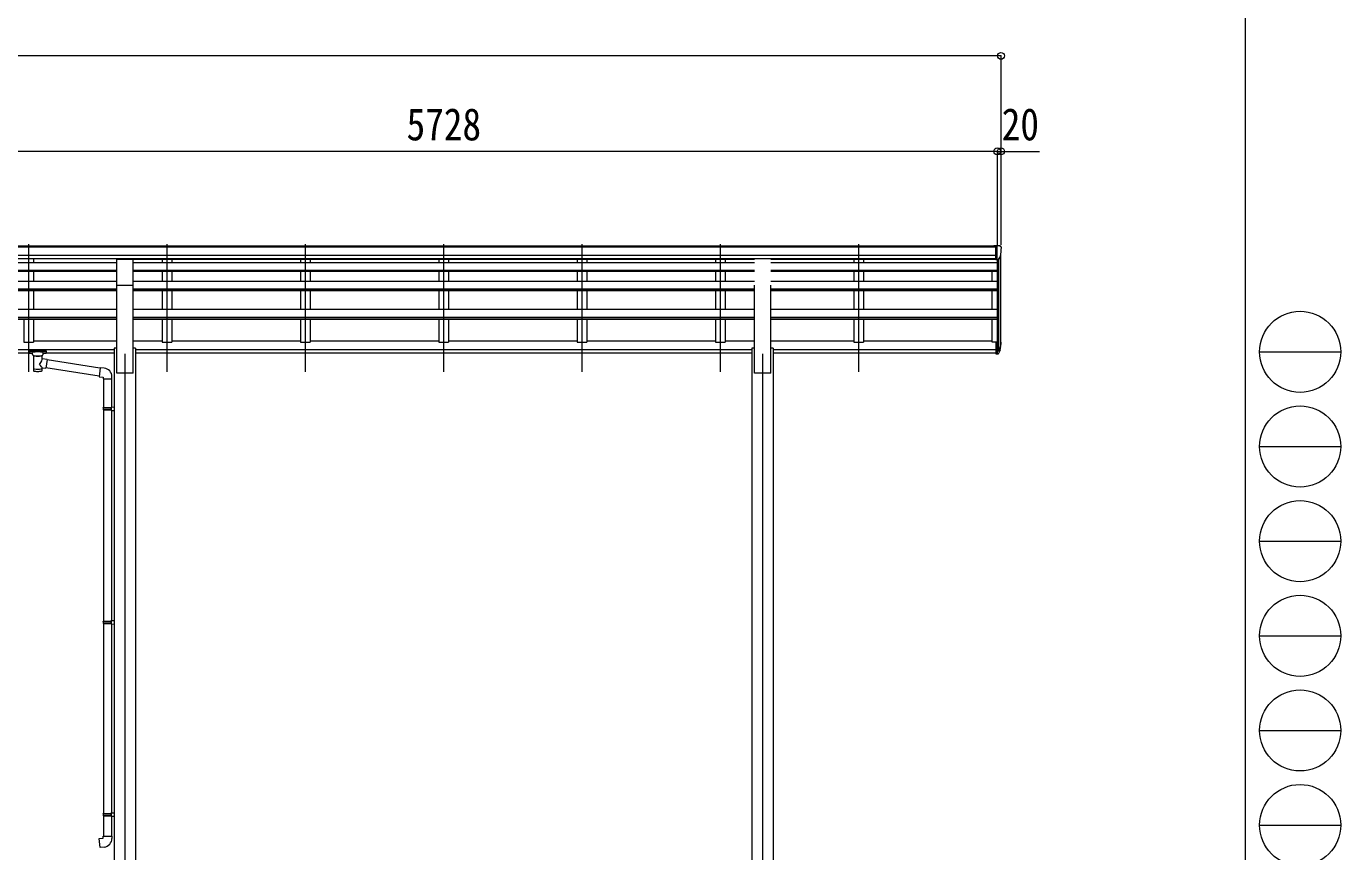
# Model space of a CAD drawing. Units: millimetres at full size. Extents: x -9783 to 9892, y -6828 to 6752.
# Drawn here: x 3089 to 9892, y -3851 to 422 of the extents above; entities that cross this region are included whole.
import ezdxf
from ezdxf.enums import TextEntityAlignment as Align

# ---------------------------------------------------------------- set-up
doc = ezdxf.new("R2010")
doc.units = ezdxf.units.MM
doc.header["$LTSCALE"] = 35
doc.header["$PDMODE"] = 32
doc.header["$PDSIZE"] = 35
for name, color, linetype, lineweight in [('0-1_本体', 4, 'Continuous', 9), ('0-2_部品', 7, 'Continuous', 9), ('0-8_PARTS2', 2, 'Continuous', 9), ('0-A_寸法', 6, 'Continuous', 9), ('F-0_240', 7, 'Continuous', 9)]:
    doc.layers.add(name, color=color, linetype=linetype, lineweight=lineweight)
doc.styles.add('ＭＳ ゴシック', font='')
doc.styles.get('ＭＳ ゴシック').set_extended_font_data('MS Gothic')

msp = doc.modelspace()

# ---------------------------------------------------------------- linework, layer by layer
at = {"layer": '0-1_本体'}
for p, q in [((8107.12, -720.52), (2392.12, -720.52)), ((8107.12, -715.17), (2402.12, -715.17)), ((2385.62, -799.94), (3557.12, -799.94)), ((8107.12, -764.04), (2392.12, -764.04)), ((8107.12, -781.71), (2392.12, -781.71)), ((3126.62, -781.71), (3126.62, -800.35)), ((6857.12, -784.2), (3642.12, -784.2)), ((3642.12, -799.94), (6857.12, -799.94)), ((3792.62, -784.2), (3792.62, -799.94)), ((3842.62, -784.2), (3842.62, -799.94)), ((4508.62, -784.08), (4508.62, -800.36)), ((4558.62, -784.08), (4558.62, -800.35)), ((5224.62, -784.08), (5224.62, -800.36)), ((5274.62, -784.08), (5274.62, -800.35)), ((5940.62, -784.08), (5940.62, -800.36)), ((5990.62, -784.08), (5990.62, -800.35)), ((6656.62, -784.08), (6656.62, -800.36)), ((6706.62, -784.08), (6706.62, -800.35)), ((6942.12, -784.08), (8107.12, -784.08)), ((6942.12, -799.94), (8113.62, -799.94)), ((7372.62, -784.08), (7372.62, -800.36)), ((7422.62, -784.08), (7422.62, -800.35)), ((8113.62, -785.55), (8113.62, -1212.15)), ((8119.62, -786.07), (8119.62, -1256.58)), ((8129.34, -770.72), (8129.34, -1238.58)), ((8133.62, -1214.32), (8133.62, -751.92)), ((3557.12, -841.64), (2385.62, -841.64)), ((3557.12, -843.33), (2385.62, -843.33)), ((3557.12, -847.74), (2385.62, -847.74)), ((3126.62, -847.75), (3126.62, -853.52)), ((3126.62, -847.75), (3126.62, -898.73)), ((6857.12, -841.64), (3642.12, -841.64)), ((6857.12, -843.33), (3642.12, -843.33)), ((6857.12, -847.74), (3642.12, -847.74)), ((3792.62, -847.74), (3792.62, -898.73)), ((3792.62, -848.15), (3792.62, -853.92)), ((3842.62, -847.74), (3842.62, -898.73)), ((3842.62, -848.15), (3842.62, -853.92)), ((4508.62, -847.74), (4508.62, -898.73)), ((4508.62, -848.15), (4508.62, -853.92)), ((4558.62, -847.74), (4558.62, -898.73)), ((4558.62, -848.15), (4558.62, -853.92)), ((5224.62, -847.74), (5224.62, -898.73)), ((5224.62, -848.15), (5224.62, -853.92)), ((5274.62, -847.74), (5274.62, -898.73)), ((5274.62, -848.15), (5274.62, -853.92)), ((5940.62, -847.74), (5940.62, -898.73)), ((5940.62, -848.15), (5940.62, -853.92)), ((5990.62, -847.74), (5990.62, -898.73)), ((5990.62, -848.15), (5990.62, -853.92)), ((6656.62, -847.74), (6656.62, -898.73)), ((6656.62, -848.15), (6656.62, -853.92)), ((6706.62, -847.74), (6706.62, -853.51)), ((6706.62, -847.74), (6706.62, -898.71)), ((8113.62, -841.64), (6942.12, -841.64)), ((8113.62, -843.33), (6942.12, -843.33)), ((8113.62, -847.74), (6942.12, -847.74)), ((7372.62, -847.74), (7372.62, -853.51)), ((7372.62, -847.74), (7372.62, -898.71)), ((7422.62, -847.74), (7422.62, -853.51)), ((7422.62, -847.74), (7422.62, -898.71)), ((8088.62, -898.71), (8088.62, -847.74)), ((3557.12, -898.73), (2385.62, -898.73)), ((3557.12, -939.38), (2385.62, -939.38)), ((3557.12, -941.06), (2385.62, -941.06)), ((3557.12, -947.78), (2385.62, -947.78)), ((3126.62, -947.78), (3126.62, -1044.46)), ((3557.12, -1373.58), (3557.12, -917.95)), ((6857.12, -898.73), (3642.12, -898.73)), ((3642.12, -1373.58), (3642.12, -917.95)), ((6857.12, -939.38), (3642.12, -939.38)), ((6857.12, -941.06), (3642.12, -941.06)), ((6857.12, -947.78), (3642.12, -947.78)), ((3792.62, -948.18), (3792.62, -1044.46)), ((3842.62, -948.18), (3842.62, -1044.46)), ((4508.62, -948.18), (4508.62, -1044.46)), ((4558.62, -948.18), (4558.62, -1044.46)), ((5224.62, -948.18), (5224.62, -1044.46)), ((5274.62, -948.18), (5274.62, -1044.46)), ((5940.62, -948.18), (5940.62, -1044.46)), ((5990.62, -948.18), (5990.62, -1044.46)), ((6656.62, -947.77), (6656.62, -1044.46)), ((6706.62, -947.77), (6706.62, -1044.46)), ((6857.12, -1373.58), (6857.12, -917.95)), ((8113.62, -898.73), (6942.12, -898.73)), ((6942.12, -1373.58), (6942.12, -917.95)), ((8113.62, -939.38), (6942.12, -939.38)), ((8113.62, -941.06), (6942.12, -941.06)), ((8113.62, -947.78), (6942.12, -947.78)), ((7372.62, -947.77), (7372.62, -1044.46)), ((7422.62, -947.77), (7422.62, -1044.46)), ((8088.62, -1044.46), (8088.62, -947.77)), ((3557.12, -1044.46), (2385.62, -1044.46)), ((2385.62, -1083.92), (3557.12, -1083.92)), ((2385.62, -1085.6), (3557.12, -1085.6)), ((6857.12, -1044.46), (3642.12, -1044.46)), ((3642.12, -1083.92), (6857.12, -1083.92)), ((3642.12, -1085.6), (6857.12, -1085.6)), ((8113.62, -1044.46), (6942.12, -1044.46)), ((6942.12, -1083.92), (8113.62, -1083.92)), ((6942.12, -1085.6), (8113.62, -1085.6)), ((2385.62, -1094.65), (3557.12, -1094.65)), ((3126.62, -1094.65), (3126.62, -1212.98)), ((3642.12, -1094.65), (6857.12, -1094.65)), ((3842.62, -1094.65), (3842.62, -1212.98)), ((4558.62, -1094.65), (4558.62, -1212.98)), ((5274.62, -1094.65), (5274.62, -1212.98)), ((5990.62, -1094.65), (5990.62, -1212.98)), ((6706.62, -1094.65), (6706.62, -1212.98)), ((6942.12, -1094.65), (8113.62, -1094.65)), ((7422.62, -1094.65), (7422.62, -1212.98)), ((8088.62, -1212.98), (8088.62, -1095.06)), ((3557.12, -1207.76), (3126.62, -1207.76)), ((3792.62, -1207.76), (3642.12, -1207.76)), ((4508.62, -1207.76), (3842.62, -1207.76)), ((5224.62, -1207.76), (4558.62, -1207.76)), ((5940.62, -1207.76), (5274.62, -1207.76)), ((6656.62, -1207.76), (5990.62, -1207.76)), ((6857.12, -1207.76), (6706.62, -1207.76)), ((7372.62, -1207.76), (6942.12, -1207.76)), ((8088.62, -1207.76), (7422.62, -1207.76)), ((8107.12, -1212.98), (8088.62, -1212.98)), ((3544.62, -1252.07), (2392.12, -1252.07)), ((3544.62, -1253.45), (2392.12, -1253.45)), ((3121.62, -1270.63), (2392.12, -1270.63)), ((3544.62, -1270.63), (3175.62, -1270.63)), ((3557.12, -1243.58), (3544.62, -1243.58)), ((3544.62, -1243.58), (3544.62, -4423.58)), ((3654.62, -1243.58), (3642.12, -1243.58)), ((3654.62, -1243.58), (3654.62, -4423.58)), ((6844.62, -1252.07), (3654.62, -1252.07)), ((6844.62, -1253.45), (3654.62, -1253.45)), ((6844.62, -1270.63), (3654.62, -1270.63)), ((6857.12, -1243.58), (6844.62, -1243.58)), ((6844.62, -1243.58), (6844.62, -4423.58)), ((6954.62, -1243.58), (6942.12, -1243.58)), ((6954.62, -1243.58), (6954.62, -4423.58)), ((8107.12, -1252.07), (6954.62, -1252.07)), ((8107.12, -1253.45), (6954.62, -1253.45)), ((8107.12, -1270.63), (6954.62, -1270.63)), ((3642.12, -1373.58), (3557.12, -1373.58)), ((6942.12, -1373.58), (6857.12, -1373.58))]:
    msp.add_line(p, q, dxfattribs=at)
for points in [[(3076.62, -1094.65), (3076.62, -1212.98), (3126.62, -1212.98)], [(3792.62, -1094.65), (3792.62, -1212.98), (3842.62, -1212.98)], [(4508.62, -1094.65), (4508.62, -1212.98), (4558.62, -1212.98)], [(5224.62, -1094.65), (5224.62, -1212.98), (5274.62, -1212.98)], [(5940.62, -1094.65), (5940.62, -1212.98), (5990.62, -1212.98)], [(6656.62, -1094.65), (6656.62, -1212.98), (6706.62, -1212.98)], [(7372.62, -1094.65), (7372.62, -1212.98), (7422.62, -1212.98)]]:
    msp.add_lwpolyline(points, dxfattribs=at)
at = {"layer": '0-2_部品'}
for p, q in [((8107.12, -713.57), (8097.12, -713.66)), ((8097.12, -715.18), (8097.12, -713.66)), ((8107.12, -785.56), (8107.12, -713.57)), ((8125.62, -713.57), (8107.12, -713.57)), ((8113.62, -786.56), (8113.62, -713.57)), ((8125.62, -713.57), (8127.96, -713.71)), ((8128.71, -714.14), (8132.78, -719.95)), ((8135.62, -722.94), (8135.62, -723.57)), ((3557.12, -783.81), (3642.12, -783.81)), ((3557.12, -917.96), (3557.12, -783.81)), ((3642.12, -917.96), (3642.12, -783.81)), ((8107.12, -785.56), (8113.62, -785.56)), ((8113.62, -786.56), (8118.83, -786.24)), ((8121.25, -784.74), (8130.52, -768.68)), ((3557.12, -917.96), (3642.12, -917.96)), ((8107.12, -1212.16), (8107.12, -1273.22)), ((8107.12, -1212.16), (8113.62, -1212.16)), ((8113.62, -1212.16), (8113.62, -1274.04)), ((3105.12, -1258.93), (3105.12, -1269.69)), ((3105.12, -1259.13), (3105.12, -1260.67)), ((3107.12, -1258.27), (3190.12, -1258.27)), ((3107.12, -1260.45), (3190.12, -1260.45)), ((3107.12, -1270.36), (3121.62, -1270.36)), ((3121.62, -1277.17), (3121.62, -1266.89)), ((3125.72, -1281.67), (3125.71, -1361.96)), ((3171.52, -1299.24), (3171.52, -1281.65)), ((3175.62, -1277.17), (3175.62, -1266.89)), ((3175.62, -1270.36), (3190.12, -1270.36)), ((3192.12, -1258.93), (3192.12, -1269.69)), ((8107.12, -1250.47), (8113.62, -1250.47)), ((8107.12, -1255.87), (8113.62, -1255.87)), ((8107.12, -1273.22), (8113.62, -1273.22)), ((8113.62, -1256.87), (8118.76, -1256.87)), ((8113.62, -1258.87), (8118.47, -1258.87)), ((8113.62, -1274.04), (8118.47, -1274.04)), ((8120.06, -1256.12), (8129.81, -1237.7)), ((8131.23, -1238.2), (8121.07, -1257.37)), ((8128.65, -1255.05), (8121.07, -1272.54)), ((3196.75, -1303.15), (3171.52, -1299.23)), ((3171.54, -1361.96), (3171.52, -1345.33)), ((3171.52, -1345.58), (3189.72, -1348.4)), ((3196.75, -1303.15), (3189.72, -1348.4)), ((3466.89, -1389.62), (3189.99, -1346.66)), ((3470.56, -1347.69), (3196.43, -1305.16)), ((3491.55, -1347.81), (3470.71, -1345.99)), ((3486.62, -1403.55), (3532.62, -1403.55)), ((3488.62, -1403.55), (3488.62, -1551.51)), ((3530.62, -1403.55), (3530.62, -1548.95)), ((3532.62, -1403.55), (3532.62, -1392.64)), ((3486.62, -1553.51), (3487.62, -1551.51)), ((3486.62, -1553.51), (3530.62, -1553.51)), ((3486.62, -1553.51), (3486.62, -1561.51)), ((3486.62, -1561.51), (3530.62, -1561.51)), ((3486.62, -1561.51), (3487.62, -1563.51)), ((3487.62, -1551.51), (3530.62, -1551.51)), ((3487.62, -1563.51), (3530.62, -1563.51)), ((3488.62, -1563.51), (3488.62, -2657.29)), ((3526.15, -1553.51), (3525.72, -1551.51)), ((3528.62, -1549.01), (3544.62, -1548.54)), ((3528.62, -1551.01), (3528.62, -1549.01)), ((3528.62, -1551.01), (3530.62, -1551.01)), ((3528.62, -1566.01), (3528.62, -1564.01)), ((3544.62, -1548.54), (3544.62, -1566.48)), ((3528.62, -1566.01), (3544.62, -1566.48)), ((3530.62, -1566.07), (3530.62, -2654.73)), ((3486.62, -2659.29), (3487.62, -2657.29)), ((3486.62, -2659.29), (3530.62, -2659.29)), ((3486.62, -2659.29), (3486.62, -2667.29)), ((3486.62, -2667.29), (3530.62, -2667.29)), ((3486.62, -2667.29), (3487.62, -2669.29)), ((3487.62, -2657.29), (3530.62, -2657.29)), ((3487.62, -2669.29), (3530.62, -2669.29)), ((3488.62, -2669.29), (3488.62, -3652.86)), ((3526.15, -2659.29), (3525.72, -2657.29)), ((3528.62, -2654.79), (3544.62, -2654.32)), ((3528.62, -2656.79), (3528.62, -2654.79)), ((3528.62, -2656.79), (3530.62, -2656.79)), ((3528.62, -2671.79), (3528.62, -2669.79)), ((3528.62, -2671.79), (3544.62, -2672.26)), ((3530.62, -2671.85), (3530.62, -3650.3)), ((3544.62, -2654.32), (3544.62, -2672.26)), ((3486.62, -3654.86), (3487.62, -3652.86)), ((3486.62, -3654.86), (3530.62, -3654.86)), ((3486.62, -3654.86), (3486.62, -3662.86)), ((3486.62, -3662.86), (3530.62, -3662.86)), ((3486.62, -3662.86), (3487.62, -3664.86)), ((3487.62, -3652.86), (3530.62, -3652.86)), ((3487.62, -3664.86), (3530.62, -3664.86)), ((3488.62, -3664.86), (3488.62, -3771)), ((3526.15, -3654.86), (3525.72, -3652.86)), ((3528.62, -3650.36), (3544.62, -3649.89)), ((3528.62, -3652.36), (3528.62, -3650.36)), ((3528.62, -3652.36), (3530.62, -3652.36)), ((3528.62, -3667.36), (3528.62, -3665.36)), ((3528.62, -3667.36), (3544.62, -3667.83)), ((3530.62, -3667.42), (3530.62, -3771)), ((3544.62, -3649.89), (3544.62, -3667.83)), ((3486.62, -3771), (3532.62, -3771)), ((3486.62, -3781), (3486.62, -3771)), ((3532.62, -3771), (3532.62, -3781.91))]:
    msp.add_line(p, q, dxfattribs=at)
for points in [[(3105.12, -1258.93), (3105.16, -1258.74), (3105.24, -1258.6), (3105.34, -1258.51), (3105.44, -1258.45), (3105.56, -1258.4), (3105.86, -1258.34), (3106.35, -1258.29), (3106.89, -1258.27), (3107.12, -1258.27)], [(3105.12, -1269.69), (3105.16, -1269.89), (3105.24, -1270.03), (3105.34, -1270.12), (3105.44, -1270.18), (3105.56, -1270.23), (3105.86, -1270.29), (3106.35, -1270.33), (3106.89, -1270.36), (3107.12, -1270.36)], [(3121.66, -1277.11), (3121.64, -1277.46), (3121.89, -1278.42), (3122.41, -1279.3), (3123.21, -1280.14), (3124.32, -1280.94), (3125.72, -1281.67)], [(3171.52, -1281.65), (3171.76, -1281.56), (3173.11, -1280.82), (3174.22, -1279.98), (3174.98, -1279.11), (3175.44, -1278.21), (3175.61, -1277.33)], [(3190.12, -1258.27), (3190.48, -1258.27), (3191.01, -1258.3), (3191.46, -1258.35), (3191.76, -1258.43), (3191.93, -1258.53), (3192.05, -1258.66), (3192.12, -1258.84), (3192.12, -1258.93)], [(3190.12, -1270.36), (3190.48, -1270.35), (3191.01, -1270.33), (3191.46, -1270.28), (3191.76, -1270.2), (3191.93, -1270.1), (3192.05, -1269.96), (3192.12, -1269.78), (3192.12, -1269.69)], [(3470.71, -1345.99), (3466.7, -1391.81), (3486.62, -1393.55), (3486.62, -1403.55)], [(3526.15, -1553.51), (3526.15, -1561.51), (3525.72, -1563.51)], [(3528.62, -1564.01), (3530.62, -1564.01), (3530.62, -1551.01)], [(3526.15, -2659.29), (3526.15, -2667.29), (3525.72, -2669.29)], [(3528.62, -2669.79), (3530.62, -2669.79), (3530.62, -2656.79)], [(3526.15, -3654.86), (3526.15, -3662.86), (3525.72, -3664.86)], [(3528.62, -3665.36), (3530.62, -3665.36), (3530.62, -3652.36)], [(3491.55, -3826.74), (3470.71, -3828.57), (3466.7, -3782.74), (3486.62, -3781)]]:
    msp.add_lwpolyline(points, dxfattribs=at)
for centre, radius, start, end in [((8127.9, -714.71), 1, 35, 86.5), ((7933.62, -723.57), 202, 347.09739, 0), ((8132.62, -722.94), 3, 0, 87), ((8118.65, -783.24), 3, 273.5, 330), ((8045.68, -1211.75), 88.05, 342.78929, 2.77608), ((8044.96, -1216.03), 89.07, 345.58812, 5.50424), ((8118.47, -1255.87), 3, 270, 330), ((8118.47, -1271.04), 3, 270, 330), ((8118.76, -1255.37), 1.5, 270, 330), ((8000.41, -1218.98), 133.22, 344.28698, 356.72013), ((3487.62, -1392.64), 45, 0, 85), ((3487.62, -3781.91), 45, 275, 0)]:
    msp.add_arc(centre, radius, start, end, dxfattribs=at)
for centre, major_axis, ratio, start_param, end_param in [((3107.12, -1260.67), (2, 0), 0.109601, 1.5707963, 3.1415927), ((3148.62, -1266.89), (27, 0), 0.122176, 6.2831853, 9.424778), ((3148.64, -1282.12), (-22.91, 0.42), 0.072511, 0.0008029, 1.5715993), ((3148.64, -1283.74), (-22.91, 0.42), 0.072511, 0.0008029, 1.5715993), ((3148.61, -1282.12), (22.92, 0.42), 0.07247, 4.71158, 6.2823764), ((3148.61, -1283.74), (22.92, 0.42), 0.07247, 4.71158, 6.2823764), ((3159.62, -1277.17), (16, 0), 0.361356, 6.2636979, 6.2831853), ((3190.12, -1260.67), (2, 0), 0.109601, 0, 1.5707963), ((3148.62, -1349.52), (22.91, 0), 0.122865, 3.1415927, 6.2831853), ((3148.62, -1325.78), (-22.81, -26.62), 0.234429, 1.6855472, 3.1268519), ((3151.18, -1323.13), (20.32, -22.25), 0.045535, 0.0389954, 1.3075346), ((3148.62, -1361.96), (22.92, 0), 0.101955, 3.1415499, 6.2833984)]:
    msp.add_ellipse(centre, major_axis=major_axis, ratio=ratio, start_param=start_param, end_param=end_param, dxfattribs=at)
at = {"layer": '0-8_PARTS2'}
for p, q in [((3101.62, -1367.38), (3101.62, -704.86)), ((3817.62, -1367.38), (3817.62, -704.86)), ((4533.62, -1367.38), (4533.62, -704.86)), ((5249.62, -1367.38), (5249.62, -704.86)), ((5965.62, -1367.38), (5965.62, -704.86)), ((6681.62, -1367.38), (6681.62, -704.86)), ((7397.62, -1367.38), (7397.62, -704.86)), ((3599.62, -1273.59), (3599.62, -4523.59)), ((6899.62, -1273.59), (6899.62, -4523.59))]:
    msp.add_line(p, q, dxfattribs=at)
at = {"layer": '0-A_寸法'}
for p, q in [((8133.62, 269.07), (-3362.38, 269.07)), ((8133.62, 269.07), (8133.62, -709.41)), ((8113.62, -225.23), (2385.62, -225.23)), ((8113.62, -225.23), (8113.62, -709.41)), ((8113.62, -225.23), (8113.62, -709.41)), ((8113.62, -225.23), (8133.62, -225.23)), ((8133.62, -225.23), (8133.62, -709.41)), ((8133.62, -225.23), (8333.62, -225.23))]:
    msp.add_line(p, q, dxfattribs=at)
for p in [(8133.62, 269.07), (8113.62, -225.23), (8133.62, -225.23)]:
    msp.add_point(p, dxfattribs=at)
at = {"layer": 'F-0_240', "color": 5}
msp.add_line((9396.97, 6751.9), (9396.97, -6828.1), dxfattribs=at)
at = {"layer": 'F-0_240', "color": 4}
for p, q in [((9471.77, -1263.1), (9891.77, -1263.1)), ((9471.77, -1753.1), (9891.77, -1753.1)), ((9471.77, -2243.1), (9891.77, -2243.1)), ((9471.77, -2733.1), (9891.77, -2733.1)), ((9471.77, -3223.1), (9891.77, -3223.1)), ((9471.77, -3713.1), (9891.77, -3713.1))]:
    msp.add_line(p, q, dxfattribs=at)
for centre in [(9681.77, -1263.1), (9681.77, -1753.1), (9681.77, -2243.1), (9681.77, -2733.1), (9681.77, -3223.1), (9681.77, -3713.1)]:
    msp.add_circle(centre, 210, dxfattribs=at)

# ---------------------------------------------------------------- texts
at = {"layer": '0-A_寸法', "color": 7, "style": 'ＭＳ ゴシック', "width": 0.85}
for s, p in [('5728', (5057.12, -218.23)), ('20', (8137.37, -218.23))]:
    msp.add_text(s, height=166.8, dxfattribs=at).set_placement(p, align=Align.BOTTOM_LEFT)

doc.saveas('drawing.dxf')
